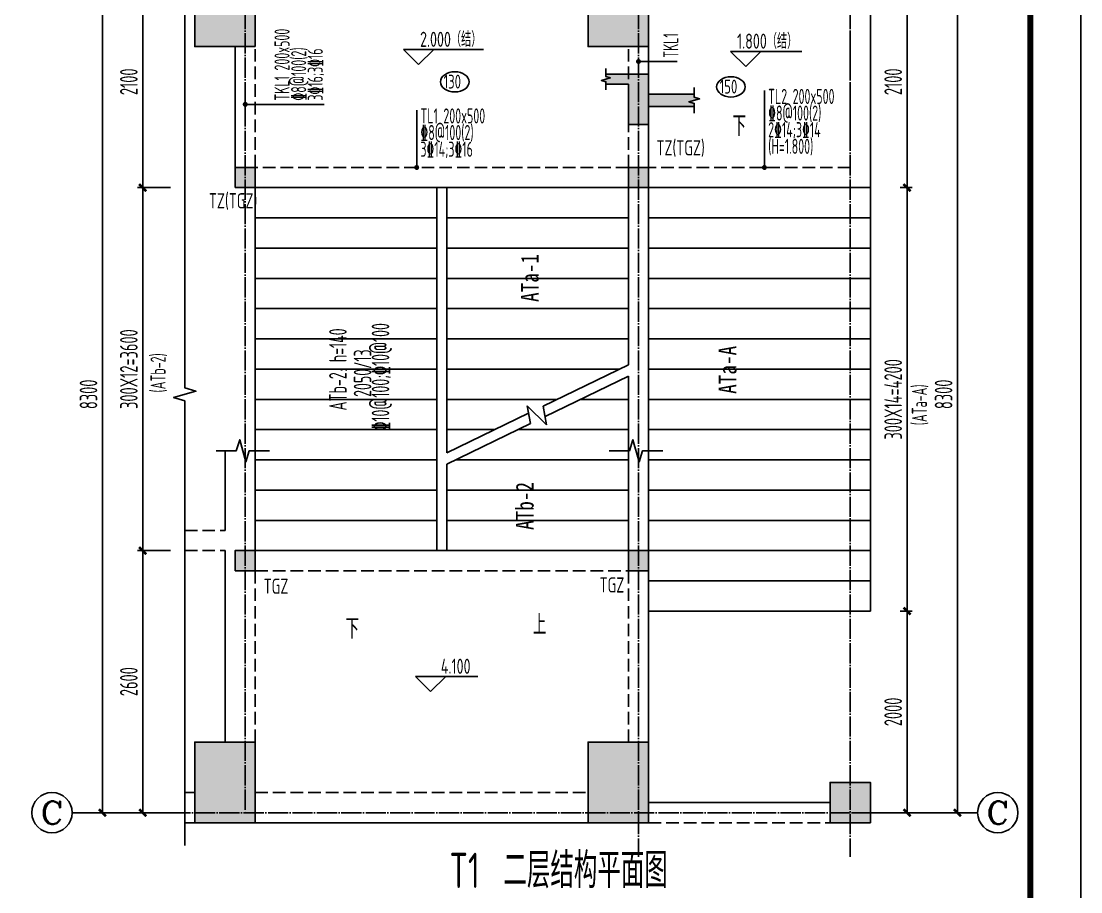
# Model space of a CAD drawing. Extents: x -441005 to 725361, y -182459 to 319313.
# Drawn here: x 458885 to 479900, y -75469 to -58198 of the extents above; entities that cross this region are included whole.
import ezdxf
from ezdxf.enums import TextEntityAlignment as Align

# ---------------------------------------------------------------- set-up
doc = ezdxf.new("R2010")
doc.units = 0
doc.header["$LTSCALE"] = 100
for name, pattern in [('CONTINOUS', [0]), ('DASHED', [0.75, 0.5, -0.25]), ('DOTE', [2.42, 2, -0.2, 0.02, -0.2]), ('HIDDEN', [7, 5, -2])]:
    doc.linetypes.add(name, pattern=pattern)
doc.layers.get('0').update_dxf_attribs({"linetype": 'CONTINUOUS'})
doc.layers.get('Defpoints').update_dxf_attribs({"linetype": 'CONTINUOUS'})
for name, color, linetype in [('AXIS', 3, 'CONTINUOUS'), ('AXIS_TEXT', 7, 'CONTINUOUS'), ('BEAM', 4, 'DASHED'), ('BEAM_CON', 4, 'CONTINUOUS'), ('B板筋标注', 7, 'CONTINUOUS'), ('COLU', 7, 'CONTINUOUS'), ('DIM', 3, 'CONTINUOUS'), ('DOTE', 8, 'DOTE'), ('D断面&错层线&标高（平面图）', 6, 'CONTINUOUS'), ('GZ', 2, 'CONTINUOUS'), ('L梁图-主梁标注', 140, 'CONTINUOUS'), ('L梁图-标高标注', 2, 'CONTINUOUS'), ('L梁图-次梁标注', 9, 'CONTINUOUS'), ('STAIR', 2, 'CONTINUOUS'), ('S说明&图名', 4, 'CONTINUOUS'), ('TEXT', 7, 'CONTINUOUS'), ('THIN', 7, 'CONTINUOUS'), ('T模板通用标注', 7, 'CONTINUOUS'), ('图框', 7, 'CONTINUOUS')]:
    doc.layers.add(name, color=color, linetype=linetype)
doc.styles.add('_TCH_AXIS', font='COMPLEX', dxfattribs={"bigfont": 'GBCBIG'})
doc.styles.add('_TCH_DIM', font='tssdeng.shx', dxfattribs={"width": 0.7, "bigfont": '1.shx'})
doc.styles.add('COMPLEX', font='COMPLEX')
doc.styles.add('TSSD_Dimension', font='tssdeng.shx', dxfattribs={"width": 0.62, "bigfont": '1.shx'})
doc.styles.add('TSSD_Rein', font='Tssdeng.shx', dxfattribs={"width": 0.7, "bigfont": '1.shx'})
doc.styles.add('说明', font='romans.shx', dxfattribs={"width": 0.7, "bigfont": 'dxfs.shx'})
doc.styles.add('黑体', font='simhei_1.ttf', dxfattribs={"width": 0.7})
doc.dimstyles.new('TSSD_50_100', dxfattribs={"dimtxt": 350, "dimasz": 100, "dimexe": 100, "dimexo": 50, "dimgap": 100, "dimtad": 1, "dimdec": 0, "dimlfac": 0.5, "dimzin": 0, "dimdsep": 46, "dimtxsty": 'TSSD_Dimension', "dimblk": '_tsdbk', "dimcen": 0, "dimdle": 100, "dimclrt": 7, "dimadec": 0, "dimazin": 0, "dimtfac": 1, "dimtdec": 0, "dimtix": 1, "dimtmove": 2, "dimatfit": 3, "dimfxl": 0, "dimtolj": 1, "dimtzin": 0, "dimarcsym": 0})

# ---------------------------------------------------------------- blocks, each defined once
blk = doc.blocks.new('_AXISO')
blk.add_circle((0, 0), 0.5)
at = {"layer": 'AXIS_TEXT', "style": 'COMPLEX', "width": 1.041667}
blk.add_attdef('A', text='', height=0.56, dxfattribs=at).set_placement((-0.25, -0.28), (0.25, -0.28), align=Align.FIT)
blk = doc.blocks.new('_tsdbk')
blk.add_line((-1, 0), (0, 0))
at = {"const_width": 0.5}
blk.add_lwpolyline([(-0.7, -0.7), (0.7, 0.7)], dxfattribs=at)
blk = doc.blocks.new('*D1430')
at = {"layer": 'Defpoints', "color": 0}
for p in [(476267, -69900), (476454, -69900), (476267, -73900)]:
    blk.add_point(p, dxfattribs=at)
at = {"layer": 'DIM', "color": 0, "lineweight": -2}
for p, q in [((476317, -69900), (476554, -69900)), ((476454, -73800), (476454, -70000)), ((476317, -73900), (476554, -73900))]:
    blk.add_line(p, q, dxfattribs=at)
at = {"layer": 'DIM', "color": 0, "lineweight": -2, "xscale": 100, "yscale": 100, "zscale": 100}
for p, rotation in [((476454, -69900), 90), ((476454, -73900), 270)]:
    blk.add_blockref('_tsdbk', p, dxfattribs=dict(at, rotation=rotation))
at = {"layer": 'DIM', "color": 7, "insert": (476179, -71900), "char_height": 350, "attachment_point": 5, "rotation": 90, "style": 'TSSD_Dimension'}
blk.add_mtext('\\A1;2000', dxfattribs=at)
blk = doc.blocks.new('*D1433')
at = {"layer": 'Defpoints', "color": 0}
for p in [(461295, -68700), (461895, -68700), (461895, -73900)]:
    blk.add_point(p, dxfattribs=at)
at = {"layer": 'DIM', "color": 0, "lineweight": -2}
for p, q in [((461845, -68700), (461195, -68700)), ((461295, -73800), (461295, -68800)), ((461845, -73900), (461195, -73900))]:
    blk.add_line(p, q, dxfattribs=at)
at = {"layer": 'DIM', "color": 0, "lineweight": -2, "xscale": 100, "yscale": 100, "zscale": 100}
for p, rotation in [((461295, -68700), 90), ((461295, -73900), 270)]:
    blk.add_blockref('_tsdbk', p, dxfattribs=dict(at, rotation=rotation))
at = {"layer": 'DIM', "color": 7, "insert": (461020, -71300), "char_height": 350, "attachment_point": 5, "rotation": 90, "style": 'TSSD_Dimension'}
blk.add_mtext('\\A1;2600', dxfattribs=at)
blk = doc.blocks.new('*D1473')
at = {"layer": 'Defpoints', "color": 0}
for p in [(476267, -57300), (476454, -57300), (476267, -61500)]:
    blk.add_point(p, dxfattribs=at)
at = {"layer": 'DIM', "color": 0, "lineweight": -2}
for p, q in [((476317, -57300), (476554, -57300)), ((476454, -61400), (476454, -57400)), ((476317, -61500), (476554, -61500))]:
    blk.add_line(p, q, dxfattribs=at)
at = {"layer": 'DIM', "color": 0, "lineweight": -2, "xscale": 100, "yscale": 100, "zscale": 100}
for p, rotation in [((476454, -57300), 90), ((476454, -61500), 270)]:
    blk.add_blockref('_tsdbk', p, dxfattribs=dict(at, rotation=rotation))
at = {"layer": 'DIM', "color": 7, "insert": (476179, -59400), "char_height": 350, "attachment_point": 5, "rotation": 90, "style": 'TSSD_Dimension'}
blk.add_mtext('\\A1;2100', dxfattribs=at)
blk = doc.blocks.new('*D1482')
at = {"layer": 'Defpoints', "color": 0}
for p in [(460495, -57300), (461895, -57300), (461895, -73900)]:
    blk.add_point(p, dxfattribs=at)
at = {"layer": 'DIM', "color": 0, "lineweight": -2}
for p, q in [((461845, -57300), (460395, -57300)), ((460495, -73800), (460495, -57400)), ((461845, -73900), (460395, -73900))]:
    blk.add_line(p, q, dxfattribs=at)
at = {"layer": 'DIM', "color": 0, "lineweight": -2, "xscale": 100, "yscale": 100, "zscale": 100}
for p, rotation in [((460495, -57300), 90), ((460495, -73900), 270)]:
    blk.add_blockref('_tsdbk', p, dxfattribs=dict(at, rotation=rotation))
at = {"layer": 'DIM', "color": 7, "insert": (460220, -65600), "char_height": 350, "attachment_point": 5, "rotation": 90, "style": 'TSSD_Dimension'}
blk.add_mtext('\\A1;8300', dxfattribs=at)
blk = doc.blocks.new('*D1483')
at = {"layer": 'Defpoints', "color": 0}
for p in [(476267, -57300), (477454, -57300), (476267, -73900)]:
    blk.add_point(p, dxfattribs=at)
at = {"layer": 'DIM', "color": 0, "lineweight": -2}
for p, q in [((476317, -57300), (477554, -57300)), ((477454, -73800), (477454, -57400)), ((476317, -73900), (477554, -73900))]:
    blk.add_line(p, q, dxfattribs=at)
at = {"layer": 'DIM', "color": 0, "lineweight": -2, "xscale": 100, "yscale": 100, "zscale": 100}
for p, rotation in [((477454, -57300), 90), ((477454, -73900), 270)]:
    blk.add_blockref('_tsdbk', p, dxfattribs=dict(at, rotation=rotation))
at = {"layer": 'DIM', "color": 7, "insert": (477179, -65600), "char_height": 350, "attachment_point": 5, "rotation": 90, "style": 'TSSD_Dimension'}
blk.add_mtext('\\A1;8300', dxfattribs=at)
blk = doc.blocks.new('*D1484')
at = {"layer": 'Defpoints', "color": 0}
for p in [(461295, -61500), (461895, -61500), (461895, -68700)]:
    blk.add_point(p, dxfattribs=at)
at = {"layer": 'DIM', "color": 0, "lineweight": -2}
for p, q in [((461845, -61500), (461195, -61500)), ((461295, -68600), (461295, -61600)), ((461845, -68700), (461195, -68700))]:
    blk.add_line(p, q, dxfattribs=at)
at = {"layer": 'DIM', "color": 0, "lineweight": -2, "xscale": 100, "yscale": 100, "zscale": 100}
for p, rotation in [((461295, -61500), 90), ((461295, -68700), 270)]:
    blk.add_blockref('_tsdbk', p, dxfattribs=dict(at, rotation=rotation))
at = {"layer": 'DIM', "color": 7, "insert": (461020, -65100), "char_height": 350, "attachment_point": 5, "rotation": 90, "style": 'TSSD_Dimension'}
blk.add_mtext('\\A1;300X12=3600', dxfattribs=at)
blk = doc.blocks.new('*D1485')
at = {"layer": 'Defpoints', "color": 0}
for p in [(461295, -57300), (461895, -57300), (461895, -61500)]:
    blk.add_point(p, dxfattribs=at)
at = {"layer": 'DIM', "color": 0, "lineweight": -2}
for p, q in [((461845, -57300), (461195, -57300)), ((461295, -61400), (461295, -57400)), ((461845, -61500), (461195, -61500))]:
    blk.add_line(p, q, dxfattribs=at)
at = {"layer": 'DIM', "color": 0, "lineweight": -2, "xscale": 100, "yscale": 100, "zscale": 100}
for p, rotation in [((461295, -57300), 90), ((461295, -61500), 270)]:
    blk.add_blockref('_tsdbk', p, dxfattribs=dict(at, rotation=rotation))
at = {"layer": 'DIM', "color": 7, "insert": (461020, -59400), "char_height": 350, "attachment_point": 5, "rotation": 90, "style": 'TSSD_Dimension'}
blk.add_mtext('\\A1;2100', dxfattribs=at)
blk = doc.blocks.new('*D1486')
at = {"layer": 'Defpoints', "color": 0}
for p in [(476267, -61500), (476454, -61500), (476267, -69900)]:
    blk.add_point(p, dxfattribs=at)
at = {"layer": 'DIM', "color": 0, "lineweight": -2}
for p, q in [((476317, -61500), (476554, -61500)), ((476454, -69800), (476454, -61600)), ((476317, -69900), (476554, -69900))]:
    blk.add_line(p, q, dxfattribs=at)
at = {"layer": 'DIM', "color": 0, "lineweight": -2, "xscale": 100, "yscale": 100, "zscale": 100}
for p, rotation in [((476454, -61500), 90), ((476454, -69900), 270)]:
    blk.add_blockref('_tsdbk', p, dxfattribs=dict(at, rotation=rotation))
at = {"layer": 'DIM', "color": 7, "insert": (476179, -65700), "char_height": 350, "attachment_point": 5, "rotation": 90, "style": 'TSSD_Dimension'}
blk.add_mtext('\\A1;300X14=4200', dxfattribs=at)
blk = doc.blocks.new('layisuixin-point')
blk.add_lwpolyline([(-0.25, 0, 0.5, 0.5, 1), (0.25, 0, 0.5, 0.5, 1)], format="xyseb", close=True)
blk = doc.blocks.new('A2+1_2')
at = {"layer": '图框'}
blk.add_lwpolyline([(0, 0), (89100, 0), (89100, 42000), (0, 42000)], close=True, dxfattribs=at)
at = {"layer": '图框', "const_width": 120}
blk.add_lwpolyline([(2500, 1000), (88100, 1000), (88100, 41000), (2500, 41000)], close=True, dxfattribs=at)

msp = doc.modelspace()

# ---------------------------------------------------------------- hatches: boundary and pattern name
at = {"layer": 'COLU'}
for points in [[(463528.7, -58700), (463528.7, -57100), (462328.7, -57100), (462328.7, -58700)], [(471328.7, -58700), (471328.7, -57100), (470128.7, -57100), (470128.7, -58700)], [(463528.7, -74100), (463528.7, -72500), (462328.7, -72500), (462328.7, -74100)], [(471328.7, -74100), (471328.7, -72500), (470128.7, -72500), (470128.7, -74100)], [(474928.7, -74100), (475728.7, -74100), (475728.7, -73300), (474928.7, -73300)]]:
    msp.add_hatch(color=251, dxfattribs=at).paths.add_polyline_path(points)
at = {"layer": 'D断面&错层线&标高（平面图）'}
msp.add_hatch(color=252, dxfattribs=at).paths.add_polyline_path([(472126.5, -59796.5), (472337.7, -59738.9), (472232.1, -59705.3), (472232.1, -59647.7), (471328.7, -59647.7), (471328.7, -59247.7), (470928.7, -59247.7), (470480.8, -59247.7), (470480.8, -59295.7), (470568.8, -59323.7), (470392.8, -59371.7), (470480.8, -59399.7), (470480.8, -59447.7), (470928.7, -59447.7), (470928.7, -60247.7), (471328.7, -60247.7), (471328.7, -59887.7), (472232.1, -59887.7), (472232.1, -59830.1)])
at = {"layer": 'GZ'}
for points in [[(463128.7, -61500), (463528.7, -61500), (463528.7, -61100), (463128.7, -61100)], [(470928.7, -61500), (471328.7, -61500), (471328.7, -61100), (470928.7, -61100)], [(463128.7, -69100), (463528.7, -69100), (463528.7, -68700), (463128.7, -68700)], [(471328.7, -69100), (470928.7, -69100), (470928.7, -68700), (471328.7, -68700)]]:
    msp.add_hatch(color=252, dxfattribs=at).paths.add_polyline_path(points)

# ---------------------------------------------------------------- linework, layer by layer
at = {"layer": 'AXIS'}
for p, q in [((461895.2, -73900), (459895.2, -73900)), ((475353.7, -73900), (477853.7, -73900))]:
    msp.add_line(p, q, dxfattribs=at)
at = {"layer": 'BEAM', "linetype": 'HIDDEN', "ltscale": 0.5}
for p, q in [((475328.7, -57700), (475328.7, -61100)), ((463528.7, -61100), (463528.7, -58700)), ((470928.7, -61100), (470928.7, -58700)), ((470928.7, -61100), (463528.7, -61100)), ((475328.7, -61100), (471328.7, -61100)), ((462128.7, -68300), (462928.7, -68300)), ((462128.7, -68700), (462928.7, -68700)), ((463528.7, -69100), (470928.7, -69100)), ((463528.7, -72500), (463528.7, -69100)), ((470928.7, -72500), (470928.7, -69100)), ((463528.7, -73500), (470128.7, -73500)), ((462128.7, -74100), (462328.7, -74100)), ((471328.7, -74100), (474928.7, -74100))]:
    msp.add_line(p, q, dxfattribs=at)
at = {"layer": 'BEAM_CON'}
for p, q in [((475728.7, -50500), (475728.7, -61500)), ((463128.7, -61500), (463128.7, -58700)), ((471328.7, -61100), (471328.7, -58700)), ((471328.7, -61500), (463128.7, -61500)), ((475728.7, -61500), (471328.7, -61500)), ((462928.7, -68300), (462928.7, -66720.6)), ((463528.7, -68700), (463528.7, -66720.6)), ((470928.7, -68700), (470928.7, -66720.6)), ((471328.7, -72500), (471328.7, -66720.6)), ((462928.7, -72500), (462928.7, -68700)), ((463528.7, -68700), (470928.7, -68700)), ((462128.7, -73500), (462328.7, -73500)), ((471328.7, -73700), (474928.7, -73700)), ((463528.7, -74100), (470128.7, -74100))]:
    msp.add_line(p, q, dxfattribs=at)
at = {"layer": 'B板筋标注', "color": 2, "linetype": 'CONTINOUS', "ltscale": 5}
for centre in [(467485.2, -59401.3), (472960.2, -59501.1)]:
    msp.add_ellipse(centre, major_axis=(-283.5, 0), ratio=0.7083334, dxfattribs=at)
at = {"layer": 'COLU'}
for points in [[(463528.7, -58700), (463528.7, -57100), (462328.7, -57100), (462328.7, -58700)], [(471328.7, -58700), (471328.7, -57100), (470128.7, -57100), (470128.7, -58700)], [(463528.7, -74100), (463528.7, -72500), (462328.7, -72500), (462328.7, -74100)], [(471328.7, -74100), (471328.7, -72500), (470128.7, -72500), (470128.7, -74100)], [(474928.7, -74100), (475728.7, -74100), (475728.7, -73300), (474928.7, -73300)]]:
    msp.add_lwpolyline(points, close=True, dxfattribs=at)
at = {"layer": 'DIM'}
for points in [[(465430.8, -69775, 0, 0, 0), (465430.8, -59852.7, 0, 0, 0), (469203.7, -59852.7, 0, 0, 0), (469203.7, -64964, 80, 0, 0), (469203.7, -65264, 0, 0, 0)], [(473200, -60700.3, 0, 0, 0), (473200, -68224.7, 80, 0, 0), (473200, -68524.7, 0, 0, 0)], [(469193.7, -69775, 0, 0, 0), (469193.7, -66675.6, 80, 0, 0), (469193.7, -66375.6, 0, 0, 0)]]:
    msp.add_lwpolyline(points, format="xyseb", dxfattribs=at)
at = {"layer": 'DOTE', "ltscale": 2}
for p, q in [((463328.7, -49725), (463328.7, -73900)), ((471128.7, -49725), (471128.7, -74775)), ((475328.7, -49725), (475328.7, -74775)), ((461845.2, -73900), (475328.7, -73900))]:
    msp.add_line(p, q, dxfattribs=at)
at = {"layer": 'D断面&错层线&标高（平面图）'}
for p, q in [((470928.7, -59247.7), (470480.8, -59247.7)), ((471328.7, -59247.7), (470928.7, -59247.7)), ((471328.7, -59647.7), (471328.7, -59247.7)), ((470928.7, -59447.7), (470480.8, -59447.7)), ((470928.7, -59447.7), (470928.7, -60247.7)), ((471328.7, -60247.7), (471328.7, -59887.7)), ((470928.7, -60247.7), (471328.7, -60247.7))]:
    msp.add_line(p, q, dxfattribs=at)
at = {"layer": 'D断面&错层线&标高（平面图）', "color": 6}
for p, q in [((472232.1, -59647.7), (471328.7, -59647.7)), ((472232.1, -59887.7), (471328.7, -59887.7))]:
    msp.add_line(p, q, dxfattribs=at)
at = {"layer": 'D断面&错层线&标高（平面图）'}
msp.add_lwpolyline([(470480.8, -59559.7), (470480.8, -59399.7), (470392.8, -59371.7), (470568.8, -59323.7), (470480.8, -59295.7), (470480.8, -59135.7)], dxfattribs=at)
at = {"layer": 'D断面&错层线&标高（平面图）', "color": 6}
msp.add_lwpolyline([(472232.1, -60022.1), (472232.1, -59830.1), (472126.5, -59796.5), (472337.7, -59738.9), (472232.1, -59705.3), (472232.1, -59513.3)], dxfattribs=at)
at = {"layer": 'GZ', "color": 2}
for points in [[(463128.7, -61500), (463528.7, -61500), (463528.7, -61100), (463128.7, -61100)], [(470928.7, -61500), (471328.7, -61500), (471328.7, -61100), (470928.7, -61100)], [(463128.7, -69100), (463528.7, -69100), (463528.7, -68700), (463128.7, -68700)], [(471328.7, -69100), (470928.7, -69100), (470928.7, -68700), (471328.7, -68700)]]:
    msp.add_lwpolyline(points, close=True, dxfattribs=at)
at = {"layer": 'L梁图-次梁标注'}
for p, q in [((471128.7, -58997.7), (471895.1, -58997.7)), ((473625, -61100), (473625, -59575)), ((463328.7, -59847.7), (464891.3, -59847.7)), ((466728.7, -59961.8), (466728.7, -61100))]:
    msp.add_line(p, q, dxfattribs=at)
at = {"layer": 'STAIR'}
for p, q in [((463528.7, -61500), (463528.7, -68700)), ((463528.7, -61500), (463528.7, -68700)), ((463528.7, -61500), (467128.7, -61500)), ((467128.7, -61500), (463628.7, -61500)), ((467128.7, -61500), (467128.7, -68700)), ((467328.7, -61500), (467128.7, -61500)), ((467128.7, -61500), (467128.7, -68700)), ((467128.7, -61500), (467328.7, -61500)), ((467328.7, -61500), (470828.7, -61500)), ((467328.7, -66762.1), (467328.7, -61500)), ((467328.7, -66762.1), (467328.7, -61500)), ((467328.7, -61500), (470928.7, -61500)), ((470928.7, -65015.6), (470928.7, -61500)), ((470928.7, -65015.6), (470928.7, -61500)), ((471328.7, -61500), (471328.7, -69900)), ((467128.7, -62100), (463528.7, -62100)), ((467328.7, -62100), (470928.7, -62100)), ((467128.7, -62700), (463528.7, -62700)), ((467328.7, -62700), (470928.7, -62700)), ((467128.7, -63300), (463528.7, -63300)), ((467328.7, -63300), (470928.7, -63300)), ((467128.7, -63900), (463528.7, -63900)), ((467328.7, -63900), (470928.7, -63900)), ((467128.7, -64500), (463528.7, -64500)), ((467328.7, -64500), (470928.7, -64500)), ((467128.7, -65100), (463528.7, -65100)), ((467328.7, -65100), (470754.8, -65100)), ((469234.9, -65837.3), (470928.7, -65015.6)), ((469274, -66040.7), (470928.7, -65237.9)), ((470928.7, -68700), (470928.7, -65237.9)), ((470928.7, -68700), (470928.7, -65237.9)), ((467128.7, -65700), (463528.7, -65700)), ((467328.7, -65700), (469518, -65700)), ((469976.2, -65700), (470928.7, -65700)), ((467328.7, -66762.1), (468947.5, -65976.8)), ((468986.6, -66180.1), (468919.3, -65829.6)), ((468919.3, -65829.6), (469305.4, -66204.1)), ((469305.4, -66204.1), (469234.9, -65837.3)), ((467328.7, -66984.4), (468986.6, -66180.1)), ((467128.7, -66300), (463528.7, -66300)), ((467328.7, -66300), (468281.2, -66300)), ((468739.5, -66300), (470928.7, -66300)), ((467128.7, -66900), (463528.7, -66900)), ((467328.7, -68700), (467328.7, -66984.4)), ((467328.7, -68700), (467328.7, -66984.4)), ((467502.7, -66900), (470928.7, -66900)), ((467128.7, -67500), (463528.7, -67500)), ((467328.7, -67500), (470928.7, -67500)), ((467128.7, -68100), (463528.7, -68100)), ((467328.7, -68100), (470928.7, -68100)), ((467128.7, -68700), (463528.7, -68700)), ((467128.7, -68700), (467328.7, -68700)), ((467328.7, -68700), (467128.7, -68700)), ((467328.7, -68700), (470928.7, -68700)), ((471328.7, -69900), (475728.7, -69900))]:
    msp.add_line(p, q, dxfattribs=at)
for points in [[(475728.7, -61500), (475728.7, -61500), (475728.7, -61500), (475728.7, -69900)], [(471328.7, -62100), (475728.7, -62100)], [(471328.7, -62700), (475728.7, -62700)], [(471328.7, -63300), (475728.7, -63300)], [(471328.7, -63900), (475728.7, -63900)], [(471328.7, -64500), (475728.7, -64500)], [(471328.7, -65100), (475728.7, -65100)], [(471328.7, -65700), (475728.7, -65700)], [(471328.7, -66300), (475728.7, -66300)], [(471328.7, -66900), (475728.7, -66900)], [(471328.7, -67500), (475728.7, -67500)], [(471328.7, -68100), (475728.7, -68100)], [(471328.7, -68700), (475728.7, -68700)], [(471328.7, -69300), (475728.7, -69300)]]:
    msp.add_lwpolyline(points, dxfattribs=at)
at = {"layer": 'TEXT', "color": 3}
for p, q in [((466766.2, -59060.2), (466466.2, -58760.2)), ((466466.2, -58760.2), (468052.1, -58760.2)), ((466766.2, -59060.2), (467066.2, -58760.2)), ((473253.7, -59097.7), (472953.7, -58797.7)), ((472953.7, -58797.7), (474364.6, -58797.7)), ((473253.7, -59097.7), (473553.7, -58797.7)), ((467003.7, -71497.7), (466703.7, -71197.7)), ((466703.7, -71197.7), (467939.6, -71197.7)), ((467003.7, -71497.7), (467303.7, -71197.7))]:
    msp.add_line(p, q, dxfattribs=at)
at = {"layer": 'THIN'}
for points in [[(462128.7, -74550), (462128.7, -65730), (461908.7, -65660), (462348.7, -65540), (462128.7, -65470), (462128.7, -56820)], [(463808.7, -66720.6), (463408.7, -66720.6), (463338.7, -66940.6), (463218.7, -66500.6), (463148.7, -66720.6), (462748.7, -66720.6)], [(471608.7, -66720.6), (471208.7, -66720.6), (471138.7, -66940.6), (471018.7, -66500.6), (470948.7, -66720.6), (470548.7, -66720.6)]]:
    msp.add_lwpolyline(points, dxfattribs=at)
at = {"layer": 'T模板通用标注', "linetype": 'DASHED', "ltscale": 4}
msp.add_lwpolyline([(471328.7, -61500), (475728.7, -61500), (475728.7, -69900), (471328.7, -69900)], close=True, dxfattribs=at)

# ---------------------------------------------------------------- block references
at = {"rotation": 270}
msp.add_blockref('A2+1_2', (437900, -44850), dxfattribs=at)
at = {"layer": 'AXIS'}
ref = msp.add_blockref('_AXISO', (459495.2, -73900), dxfattribs=dict(at, xscale=-800, yscale=800, zscale=800))
ref.add_attrib('A', 'C', dxfattribs={"layer": 'AXIS_TEXT', "height": 452.5, "style": '_TCH_AXIS', "width": 1.4}).set_placement((459268.9, -74126.3), (459721.5, -74126.3), align=Align.FIT)
ref = msp.add_blockref('_AXISO', (478253.7, -73900), dxfattribs=dict(at, xscale=800, yscale=800, zscale=800))
ref.add_attrib('A', 'C', dxfattribs={"layer": 'AXIS_TEXT', "height": 452.5, "style": '_TCH_AXIS', "width": 1.4}).set_placement((478027.5, -74126.3), (478480, -74126.3), align=Align.FIT)
at = {"layer": 'L梁图-次梁标注', "xscale": 99, "yscale": 99, "zscale": 99}
for p in [(471128.7, -58997.7), (466728.7, -61100), (473625, -61100)]:
    msp.add_blockref('layisuixin-point', p, dxfattribs=at)
at = {"layer": 'L梁图-次梁标注', "xscale": 99.00000000000463, "yscale": 99, "rotation": 89.99960665714302}
msp.add_blockref('layisuixin-point', (463328.7, -59847.7), dxfattribs=at)

# ---------------------------------------------------------------- texts
at = {"layer": 'B板筋标注', "color": 2, "linetype": 'CONTINOUS', "ltscale": 5, "style": 'TSSD_Rein', "width": 0.7}
for s, p in [('130', (467261.2, -59534.3)), ('150', (472736.2, -59634))]:
    msp.add_text(s, height=275, dxfattribs=at).set_placement(p)
at = {"layer": 'DIM', "style": '说明', "width": 0.7}
for s, p in [('下', (472992.8, -60474.1)), ('上', (469033.9, -70369.4)), ('下', (465317.8, -70449.1))]:
    msp.add_text(s, height=400, dxfattribs=at).set_placement(p)
at = {"layer": 'DIM', "color": 6, "style": 'TSSD_Rein', "width": 0.6}
for s, p in [('(ATb-2)', (461749.5, -65564.3)), ('(ATa-A)', (476849.5, -66214.3))]:
    msp.add_text(s, height=300, rotation=90.00039, dxfattribs=at).set_placement(p)
at = {"layer": 'GZ', "color": 2, "style": '_TCH_DIM', "width": 0.705882}
for s, p in [('TZ(TGZ)', (471483.1, -60860.4)), ('TZ(TGZ)', (462608.1, -61910.4)), ('TGZ', (463694.1, -69557.1)), ('TGZ', (470356.7, -69532.1))]:
    msp.add_text(s, height=300, dxfattribs=at).set_placement(p)
at = {"layer": 'L梁图-主梁标注', "color": 140, "style": '黑体', "width": 0.8}
for s, p in [('ATa-1', (469146.4, -63767.8)), ('ATa-A', (473067.7, -65590.5)), ('ATb-2', (469046.4, -68290.5))]:
    msp.add_text(s, height=350, rotation=90.00039, dxfattribs=at).set_placement(p)
at = {"layer": 'L梁图-主梁标注', "style": 'TSSD_Rein', "width": 0.6}
for s, p in [('%%13210@100;%%13210@100', (466186.6, -66321.5)), ('ATb-2，h=140', (465341.4, -65922)), ('2050/13', (465831, -65651.6))]:
    msp.add_text(s, height=350, rotation=90.00039, dxfattribs=at).set_placement(p)
at = {"layer": 'L梁图-标高标注', "style": 'TSSD_Rein', "width": 0.6}
msp.add_text('(H=1.800)', height=300, dxfattribs=at).set_placement((473700, -60830.4))
at = {"layer": 'L梁图-次梁标注', "style": 'TSSD_Rein', "width": 0.6}
for s, p in [('TKL1 200x500', (464208.2, -59772.7)), ('TKL1', (471918.2, -58922.7)), ('%%1328@100(2)', (464538.2, -59772.7)), ('3%%13216;3%%13216', (464868.2, -59772.7))]:
    msp.add_text(s, height=300, rotation=90, dxfattribs=at).set_placement(p)
for s, p in [('TL2 200x500', (473700, -59840.4)), ('%%1328@100(2)', (473700, -60170.4)), ('TL1 200x500', (466803.7, -60227.2)), ('%%1328@100(2)', (466803.7, -60557.2)), ('2%%13214;3%%13214', (473700, -60500.4)), ('3%%13214;3%%13216', (466803.7, -60887.2))]:
    msp.add_text(s, height=300, dxfattribs=at).set_placement(p)
at = {"layer": 'S说明&图名', "color": 7, "linetype": 'Continuous', "style": 'TSSD_Rein', "width": 0.7}
for s, p in [('T1', (467678.7, -75393.7)), ('二层结构平面图', (470078.7, -75393.7))]:
    msp.add_text(s, height=700, dxfattribs=at).set_placement(p, align=Align.CENTER)
at = {"layer": 'TEXT', "style": '_TCH_DIM', "width": 0.705882}
for s, p in [('2.000（结）', (466795.4, -58707.1)), ('1.800（结）', (473082.9, -58744.6)), ('4.100', (467207.9, -71144.6))]:
    msp.add_text(s, height=300, dxfattribs=at).set_placement(p)

# ---------------------------------------------------------------- dimensions: what is measured, and where the dimension line sits
at = {"layer": 'DIM'}
for p1, p2, distance, picture, middle in [((461895.2, -73900), (461895.2, -57300), 1400, '*D1482', (460220.2, -65600)), ((461895.2, -61500), (461895.2, -57300), 600, '*D1485', (461020.2, -59400)), ((476266.9, -61500), (476266.9, -57300), -186.8, '*D1473', (476178.7, -59400)), ((476266.9, -73900), (476266.9, -57300), -1186.8, '*D1483', (477178.7, -65600)), ((461895.2, -73900), (461895.2, -68700), 600, '*D1433', (461020.2, -71300)), ((476266.9, -73900), (476266.9, -69900), -186.8, '*D1430', (476178.7, -71900))]:
    dim = msp.add_aligned_dim(p1=p1, p2=p2, distance=distance, dimstyle='TSSD_50_100', dxfattribs=at)
    dim.commit()
    dim.dimension.update_dxf_attribs({"geometry": picture, "text_midpoint": middle})
for p1, p2, distance, text, picture, middle in [((461895.2, -68700), (461895.2, -61500), 600, '300X12=<>', '*D1484', (461020.2, -65100)), ((476266.9, -69900), (476266.9, -61500), -186.8, '300X14=<>', '*D1486', (476178.7, -65700))]:
    dim = msp.add_aligned_dim(p1=p1, p2=p2, distance=distance, text=text, dimstyle='TSSD_50_100', dxfattribs=at)
    dim.commit()
    dim.dimension.update_dxf_attribs({"geometry": picture, "text_midpoint": middle})

doc.saveas('drawing.dxf')
